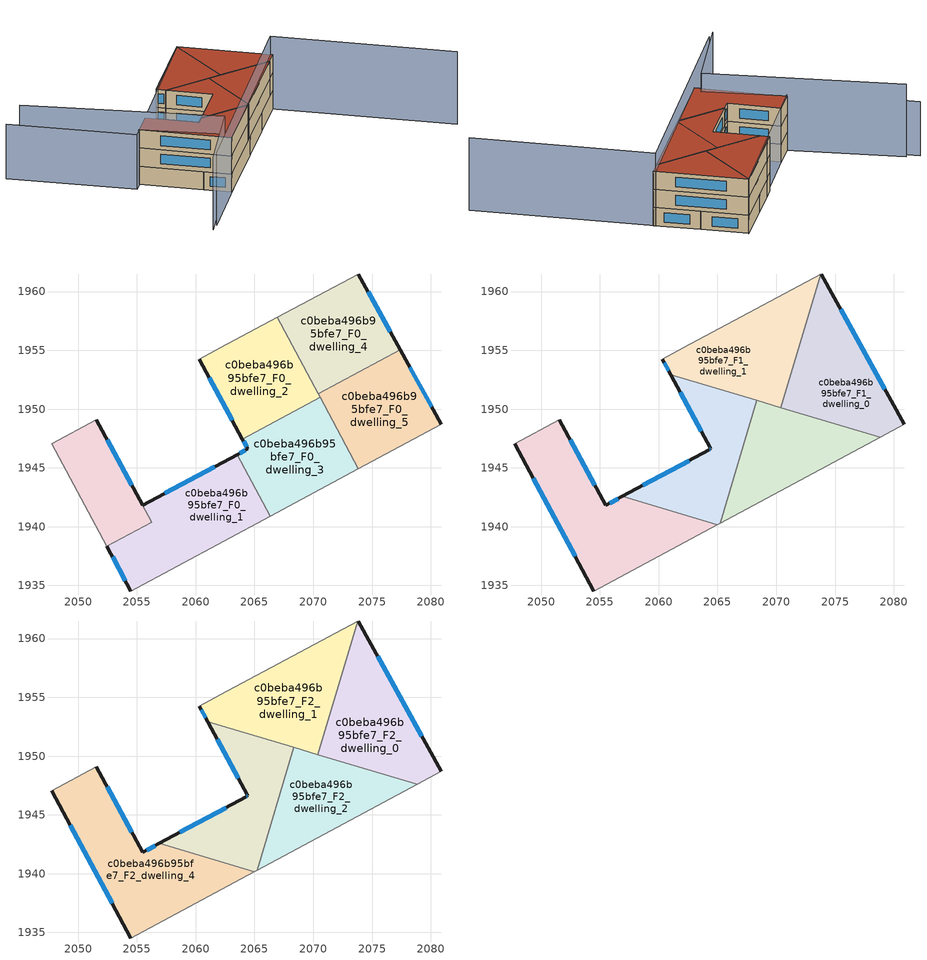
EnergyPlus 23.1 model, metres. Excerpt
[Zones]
c0beba496b95bfe7_F0_dwelling_0
 floor ground (EU_floor_Construction): 2051.55,1949.09 2056.26,1940.37 2052.45,1938.32 2047.74,1947.04 z0
 wall to c0beba496b95bfe7_F0_dwelling_1 (EU_wall_Construction): 2052.45,1938.32 2056.26,1940.37 2051.55,1949.09 z0:3
 wall adiabatic (EU_wall_Construction): 2051.55,1949.09 2047.74,1947.04 2052.45,1938.32 z0:3
c0beba496b95bfe7_F0_dwelling_1
 floor ground (EU_floor_Construction): 2063.52,1946.12 2066.34,1940.88 2054.5,1934.53 2052.45,1938.32 2056.26,1940.37 2051.55,1949.09 2055.48,1941.81 z0
 wall outside (EU_wall_Construction): 2052.45,1938.32 2054.5,1934.53 / 2063.52,1946.12 2055.48,1941.81 2051.55,1949.09 z0:3
 wall to c0beba496b95bfe7_F0_dwelling_3 (EU_wall_Construction): 2066.34,1940.88 2063.52,1946.12 z0:3
 wall adiabatic (EU_wall_Construction): 2054.5,1934.53 2066.34,1940.88 z0:3
 window (EU_Window_Construction): 2052.93,1937.43 2054.02,1935.42 / 2054.56,1943.52 2052.47,1947.38 / 2061.64,1945.11 2057.37,1942.82 z0.7:2.3
c0beba496b95bfe7_F0_dwelling_2
 floor ground (EU_floor_Construction): 2066.93,1957.8 2070.58,1951 2063.98,1947.46 2060.31,1954.25 2062.1,1955.21 z0
 wall outside (EU_wall_Construction): 2060.31,1954.25 2063.98,1947.46 z0:3
 wall to c0beba496b95bfe7_F0_dwelling_3 (EU_wall_Construction): 2063.98,1947.46 2070.58,1951 z0:3
 wall adiabatic (EU_wall_Construction): 2066.93,1957.8 2062.1,1955.21 2060.31,1954.25 z0:3
 wall to c0beba496b95bfe7_F0_dwelling_4 (EU_wall_Construction): 2070.41,1951.32 2066.93,1957.8 z0:3
 wall to c0beba496b95bfe7_F0_dwelling_5 (EU_wall_Construction): 2070.58,1951 2070.41,1951.32 z0:3
 window (EU_Window_Construction): 2061.17,1952.65 2063.12,1949.05 z0.7:2.3
c0beba496b95bfe7_F0_dwelling_3
 floor ground (EU_floor_Construction): 2070.58,1951 2073.85,1944.91 2066.34,1940.88 2063.52,1946.12 2064.43,1946.62 2063.98,1947.46 z0
 wall outside (EU_wall_Construction): 2063.98,1947.46 2064.43,1946.62 2063.52,1946.12 z0:3
 wall adiabatic (EU_wall_Construction): 2066.34,1940.88 2073.85,1944.91 z0:3
 wall to c0beba496b95bfe7_F0_dwelling_5 (EU_wall_Construction): 2073.85,1944.91 2070.58,1951 z0:3
 window (EU_Window_Construction): 2064.22,1946.5 2063.74,1946.24 / 2064.09,1947.26 2064.33,1946.81 z0.7:2.3
 ceiling adiabatic (EU_roof_Construction): 2071.17,1949.9 2070.58,1951 2069.47,1950.41 z3
c0beba496b95bfe7_F0_dwelling_4
 floor ground (EU_floor_Construction): 2073.82,1961.49 2077.39,1955.06 2070.41,1951.32 2066.93,1957.8 z0
 wall outside (EU_wall_Construction): 2077.39,1955.06 2073.82,1961.49 z0:3
 wall adiabatic (EU_wall_Construction): 2073.82,1961.49 2066.93,1957.8 z0:3
 wall to c0beba496b95bfe7_F0_dwelling_5 (EU_wall_Construction): 2070.41,1951.32 2077.39,1955.06 z0:3
 window (EU_Window_Construction): 2076.55,1956.57 2074.66,1959.98 z0.7:2.3
c0beba496b95bfe7_F0_dwelling_5
 floor ground (EU_floor_Construction): 2077.39,1955.06 2080.91,1948.7 2073.85,1944.91 2070.41,1951.32 z0
 wall outside (EU_wall_Construction): 2080.91,1948.7 2077.39,1955.06 z0:3
 wall adiabatic (EU_wall_Construction): 2073.85,1944.91 2080.91,1948.7 z0:3
 window (EU_Window_Construction): 2080.08,1950.19 2078.21,1953.56 z0.7:2.3
c0beba496b95bfe7_F1_dwelling_0
 floor to c0beba496b95bfe7_F0_dwelling_5 (EU_floor_Construction): 2077.39,1955.06 2080.91,1948.7 2078.85,1947.6 2071.17,1949.9 2070.63,1950.9 2070.82,1951.54 z3
 floor adiabatic (EU_floor_Construction): 2070.63,1950.9 2071.17,1949.9 2070.4,1950.13 z3
 floor to c0beba496b95bfe7_F0_dwelling_4 (EU_floor_Construction): 2073.82,1961.49 2077.39,1955.06 2070.82,1951.54 2073.81,1961.48 z3
 wall outside (EU_wall_Construction): 2080.91,1948.7 2073.82,1961.49 z3:6
 wall adiabatic (EU_wall_Construction): 2078.85,1947.6 2080.91,1948.7 / 2073.82,1961.49 2073.81,1961.49 z3:6
 wall to c0beba496b95bfe7_F1_dwelling_1 (EU_wall_Construction): 2073.81,1961.49 2070.4,1950.13 z3:6
 wall to c0beba496b95bfe7_F1_dwelling_2 (EU_wall_Construction): 2070.4,1950.13 2078.85,1947.6 z3:6
 window (EU_Window_Construction): 2079.24,1951.7 2075.49,1958.49 z3.7:5.3
c0beba496b95bfe7_F1_dwelling_1
 floor to c0beba496b95bfe7_F0_dwelling_2 (EU_floor_Construction): 2066.93,1957.8 2070.58,1951 2069.48,1950.41 2061.02,1952.94 2060.31,1954.25 2062.1,1955.21 z3
 floor to c0beba496b95bfe7_F0_dwelling_5 (EU_floor_Construction): 2070.82,1951.54 2070.63,1950.9 2070.58,1951 2070.41,1951.32 z3
 floor adiabatic (EU_floor_Construction): 2070.58,1951 2070.63,1950.9 2070.4,1950.13 2069.48,1950.41 z3
 floor to c0beba496b95bfe7_F0_dwelling_4 (EU_floor_Construction): 2073.81,1961.48 2070.82,1951.54 2070.41,1951.32 2066.93,1957.8 z3
 wall outside (EU_wall_Construction): 2060.31,1954.25 2061.02,1952.94 z3:6
 wall adiabatic (EU_wall_Construction): 2073.81,1961.49 2062.1,1955.21 2060.31,1954.25 z3:6
 wall to c0beba496b95bfe7_F1_dwelling_3 (EU_wall_Construction): 2061.02,1952.94 2068.36,1950.74 z3:6
 wall to c0beba496b95bfe7_F1_dwelling_2 (EU_wall_Construction): 2068.36,1950.74 2070.4,1950.13 z3:6
 window (EU_Window_Construction): 2060.48,1953.94 2060.85,1953.25 z3.7:5.3
c0beba496b95bfe7_F1_dwelling_2
 floor to c0beba496b95bfe7_F0_dwelling_3 (EU_floor_Construction): 2071.17,1949.9 2073.85,1944.91 2066.34,1940.88 2065.74,1941.99 2068.03,1949.63 2069.47,1950.41 z3
 floor to c0beba496b95bfe7_F0_dwelling_5 (EU_floor_Construction): 2078.85,1947.6 2073.85,1944.91 2071.17,1949.9 z3
 floor to c0beba496b95bfe7_F0_dwelling_2 (EU_floor_Construction): 2069.47,1950.41 2068.03,1949.63 2068.36,1950.74 z3
 floor to c0beba496b95bfe7_F0_dwelling_1 (EU_floor_Construction): 2065.74,1941.99 2066.34,1940.88 2065.23,1940.29 z3
 wall to c0beba496b95bfe7_F1_dwelling_3 (EU_wall_Construction): 2068.36,1950.74 2065.23,1940.29 z3:6
 wall adiabatic (EU_wall_Construction): 2065.23,1940.29 2078.85,1947.6 z3:6
c0beba496b95bfe7_F1_dwelling_3
 floor to c0beba496b95bfe7_F0_dwelling_1 (EU_floor_Construction): 2063.52,1946.12 2065.74,1941.99 2065.23,1940.29 2064.99,1940.16 2056.91,1942.58 z3
 floor to c0beba496b95bfe7_F0_dwelling_2 (EU_floor_Construction): 2068.36,1950.74 2068.03,1949.63 2063.98,1947.46 2061.02,1952.94 z3
 floor to c0beba496b95bfe7_F0_dwelling_3 (EU_floor_Construction): 2068.03,1949.63 2065.74,1941.99 2063.52,1946.12 2064.43,1946.62 2063.98,1947.46 z3
 wall outside (EU_wall_Construction): 2061.02,1952.94 2064.43,1946.62 2064.32,1946.55 2056.91,1942.58 z3:6
 wall adiabatic (EU_wall_Construction): 2064.99,1940.16 2065.23,1940.29 z3:6
 wall to c0beba496b95bfe7_F1_dwelling_4 (EU_wall_Construction): 2056.91,1942.58 2064.99,1940.16 z3:6
 window (EU_Window_Construction): 2064.41,1946.6 2064.35,1946.57 / 2061.82,1951.46 2063.63,1948.1 / 2062.58,1945.62 2058.65,1943.51 z3.7:5.3
c0beba496b95bfe7_F1_dwelling_4
 floor to c0beba496b95bfe7_F0_dwelling_1 (EU_floor_Construction): 2064.99,1940.16 2054.5,1934.53 2052.45,1938.32 2056.26,1940.37 2051.55,1949.09 2055.48,1941.81 2056.91,1942.58 z3
 floor to c0beba496b95bfe7_F0_dwelling_0 (EU_floor_Construction): 2051.55,1949.09 2056.26,1940.37 2052.45,1938.32 2047.74,1947.04 z3
 wall outside (EU_wall_Construction): 2047.74,1947.04 2054.5,1934.53 / 2056.91,1942.58 2055.48,1941.81 2051.55,1949.09 z3:6
 wall adiabatic (EU_wall_Construction): 2054.5,1934.53 2064.99,1940.16 / 2051.55,1949.09 2047.74,1947.04 z3:6
 window (EU_Window_Construction): 2049.33,1944.1 2052.91,1937.47 / 2054.56,1943.52 2052.47,1947.38 / 2056.58,1942.4 2055.82,1941.99 z3.7:5.3
c0beba496b95bfe7_F2_dwelling_0
 floor to c0beba496b95bfe7_F1_dwelling_0 (EU_floor_Construction): 2073.82,1961.49 2080.91,1948.7 2078.85,1947.6 2070.4,1950.13 2073.81,1961.49 z6
 wall outside (EU_wall_Construction): 2080.91,1948.7 2073.82,1961.49 z6:9
 wall adiabatic (EU_wall_Construction): 2078.85,1947.6 2080.91,1948.7 / 2073.82,1961.49 2073.81,1961.49 z6:9
 wall to c0beba496b95bfe7_F2_dwelling_1 (EU_wall_Construction): 2073.81,1961.49 2070.4,1950.13 z6:9
 wall to c0beba496b95bfe7_F2_dwelling_2 (EU_wall_Construction): 2070.4,1950.13 2078.85,1947.6 z6:9
 window (EU_Window_Construction): 2079.24,1951.7 2075.49,1958.49 z6.7:8.3
 roof outside (EU_roof_Construction): 2080.91,1948.7 2073.82,1961.49 2073.81,1961.49 2070.4,1950.13 2078.85,1947.6 z9
c0beba496b95bfe7_F2_dwelling_1
 floor to c0beba496b95bfe7_F1_dwelling_1 (EU_floor_Construction): 2073.81,1961.49 2070.4,1950.13 2061.02,1952.94 2060.31,1954.25 2062.1,1955.21 z6
 wall outside (EU_wall_Construction): 2060.31,1954.25 2061.02,1952.94 z6:9
 wall adiabatic (EU_wall_Construction): 2073.81,1961.49 2062.1,1955.21 2060.31,1954.25 z6:9
 wall to c0beba496b95bfe7_F2_dwelling_3 (EU_wall_Construction): 2061.02,1952.94 2068.36,1950.74 z6:9
 wall to c0beba496b95bfe7_F2_dwelling_2 (EU_wall_Construction): 2068.36,1950.74 2070.4,1950.13 z6:9
 window (EU_Window_Construction): 2060.48,1953.94 2060.85,1953.25 z6.7:8.3
 roof outside (EU_roof_Construction): 2070.4,1950.13 2073.81,1961.49 2062.1,1955.21 2060.31,1954.25 2061.02,1952.94 z9
c0beba496b95bfe7_F2_dwelling_2
 floor to c0beba496b95bfe7_F1_dwelling_2 (EU_floor_Construction): 2078.85,1947.6 2065.23,1940.29 2068.36,1950.74 z6
 wall to c0beba496b95bfe7_F2_dwelling_3 (EU_wall_Construction): 2068.36,1950.74 2065.23,1940.29 z6:9
 wall adiabatic (EU_wall_Construction): 2065.23,1940.29 2078.85,1947.6 z6:9
 roof outside (EU_roof_Construction): 2078.85,1947.6 2068.36,1950.74 2065.23,1940.29 z9
c0beba496b95bfe7_F2_dwelling_3
 floor to c0beba496b95bfe7_F1_dwelling_3 (EU_floor_Construction): 2068.36,1950.74 2065.23,1940.29 2064.99,1940.16 2056.91,1942.58 2064.32,1946.55 2064.43,1946.62 2061.02,1952.94 z6
 wall outside (EU_wall_Construction): 2061.02,1952.94 2064.43,1946.62 2064.32,1946.55 2056.91,1942.58 z6:9
 wall adiabatic (EU_wall_Construction): 2064.99,1940.16 2065.23,1940.29 z6:9
 wall to c0beba496b95bfe7_F2_dwelling_4 (EU_wall_Construction): 2056.91,1942.58 2064.99,1940.16 z6:9
 window (EU_Window_Construction): 2064.41,1946.6 2064.35,1946.57 / 2061.82,1951.46 2063.63,1948.1 / 2062.58,1945.62 2058.65,1943.51 z6.7:8.3
 roof outside (EU_roof_Construction): 2065.23,1940.29 2068.36,1950.74 2061.02,1952.94 2064.43,1946.62 2064.32,1946.55 2056.91,1942.58 2064.99,1940.16 z9
c0beba496b95bfe7_F2_dwelling_4
 floor to c0beba496b95bfe7_F1_dwelling_4 (EU_floor_Construction): 2064.99,1940.16 2054.5,1934.53 2047.74,1947.04 2051.55,1949.09 2055.48,1941.81 2056.91,1942.58 z6
 wall outside (EU_wall_Construction): 2047.74,1947.04 2054.5,1934.53 / 2056.91,1942.58 2055.48,1941.81 2051.55,1949.09 z6:9
 wall adiabatic (EU_wall_Construction): 2054.5,1934.53 2064.99,1940.16 / 2051.55,1949.09 2047.74,1947.04 z6:9
 window (EU_Window_Construction): 2049.33,1944.1 2052.91,1937.47 / 2054.56,1943.52 2052.47,1947.38 / 2056.58,1942.4 2055.82,1941.99 z6.7:8.3
 roof outside (EU_roof_Construction): 2064.99,1940.16 2056.91,1942.58 2055.48,1941.81 2051.55,1949.09 2047.74,1947.04 2054.5,1934.53 z9
shading: 2044.12,1928.79 2080.72,1949.04 / 2080.72,1949.04 2094.52,1924.1 / 2037.92,1962.13 2054.81,1936.17 / 2054.81,1936.17 2042.59,1928.22 z0:12; 2073.87,1961.52 2046.15,1946.08 / 2046.15,1946.08 2036.42,1963.55 z0:9
[Building]
EU S2 Campaign: North Axis=0; Terrain=City; Solar Distribution=FullExterior
[Site:Location]
Budapest.Ferenc.Liszt.Intl.AP: Latitude=47.437; Longitude=19.256; Time Zone=1; Elevation=185
[SizingPeriod:WeatherFileDays]
AnnualSizingPeriod: Begin Month=1; Begin Day of Month=1; End Month=12; End Day of Month=31; Day of Week for Start Day=Monday; Use Weather File Daylight Saving Period=No; Use Weather File Rain and Snow Indicators=No
[MATERIAL]
EU_InternalMass_Material: Roughness=MediumRough; Thickness=0.1; Conductivity=1; Density=1800; Specific Heat=900; Thermal Absorptance=0.9; Solar Absorptance=0.7; Visible Absorptance=0.7
[MATERIAL:NOMASS] Roughness=MediumRough; Thermal Absorptance=0.9; Solar Absorptance=0.7; Visible Absorptance=0.7
Name | Thermal Resistance
EU_wall_NoMass | 0.832559
EU_roof_NoMass | 1.39638
EU_floor_NoMass | 0.872794
[WINDOWMATERIAL:SIMPLEGLAZINGSYSTEM]
EU_Window_SimpleGlazing: UFactor=2.79869; Solar Heat Gain Coefficient=0.75; Visible Transmittance=0.75
[CONSTRUCTION]
EU_wall_Construction: EU_wall_NoMass
EU_roof_Construction: EU_roof_NoMass
EU_floor_Construction: EU_floor_NoMass
EU_Window_Construction: EU_Window_SimpleGlazing
EU_InternalMass_Construction: EU_InternalMass_Material
[ZONE] Type=1; Multiplier=1; Ceiling Height=autocalculate; Floor Area=autocalculate; Part of Total Floor Area=Yes
Name | Volume
c0beba496b95bfe7_F0_dwelling_0 | 128.498
c0beba496b95bfe7_F1_dwelling_0; c0beba496b95bfe7_F2_dwelling_0 | 208.425
c0beba496b95bfe7_F0_dwelling_1 | 218.804
c0beba496b95bfe7_F1_dwelling_1; c0beba496b95bfe7_F2_dwelling_1 | 208.41
c0beba496b95bfe7_F0_dwelling_2 | 173.675
c0beba496b95bfe7_F1_dwelling_2; c0beba496b95bfe7_F2_dwelling_2 | 179.253
c0beba496b95bfe7_F0_dwelling_3 | 173.683
c0beba496b95bfe7_F1_dwelling_3; c0beba496b95bfe7_F2_dwelling_3 | 179.264
c0beba496b95bfe7_F0_dwelling_4 | 173.689
c0beba496b95bfe7_F1_dwelling_4; c0beba496b95bfe7_F2_dwelling_4 | 266.729
c0beba496b95bfe7_F0_dwelling_5 | 173.678
[INTERNALMASS] Construction=EU_InternalMass_Construction
Name | Zone or ZoneList | Surface Area
c0beba496b95bfe7_F0_dwelling_0_EU_InternalMass | c0beba496b95bfe7_F0_dwelling_0 | 42.8336
c0beba496b95bfe7_F0_dwelling_1_EU_InternalMass | c0beba496b95bfe7_F0_dwelling_1 | 72.9572
c0beba496b95bfe7_F0_dwelling_2_EU_InternalMass | c0beba496b95bfe7_F0_dwelling_2 | 57.8918
c0beba496b95bfe7_F0_dwelling_3_EU_InternalMass | c0beba496b95bfe7_F0_dwelling_3 | 57.8943
c0beba496b95bfe7_F0_dwelling_4_EU_InternalMass | c0beba496b95bfe7_F0_dwelling_4 | 57.8964
c0beba496b95bfe7_F0_dwelling_5_EU_InternalMass | c0beba496b95bfe7_F0_dwelling_5 | 57.8926
c0beba496b95bfe7_F1_dwelling_0_EU_InternalMass | c0beba496b95bfe7_F1_dwelling_0 | 69.4778
c0beba496b95bfe7_F1_dwelling_1_EU_InternalMass | c0beba496b95bfe7_F1_dwelling_1 | 69.4671
c0beba496b95bfe7_F1_dwelling_2_EU_InternalMass | c0beba496b95bfe7_F1_dwelling_2 | 59.7526
c0beba496b95bfe7_F1_dwelling_3_EU_InternalMass | c0beba496b95bfe7_F1_dwelling_3 | 59.7546
c0beba496b95bfe7_F1_dwelling_4_EU_InternalMass | c0beba496b95bfe7_F1_dwelling_4 | 88.9097
c0beba496b95bfe7_F2_dwelling_0_EU_InternalMass | c0beba496b95bfe7_F2_dwelling_0 | 69.4778
c0beba496b95bfe7_F2_dwelling_1_EU_InternalMass | c0beba496b95bfe7_F2_dwelling_1 | 69.4671
c0beba496b95bfe7_F2_dwelling_2_EU_InternalMass | c0beba496b95bfe7_F2_dwelling_2 | 59.7526
c0beba496b95bfe7_F2_dwelling_3_EU_InternalMass | c0beba496b95bfe7_F2_dwelling_3 | 59.7546
c0beba496b95bfe7_F2_dwelling_4_EU_InternalMass | c0beba496b95bfe7_F2_dwelling_4 | 88.9097
[OTHEREQUIPMENT] Fuel Type=Electricity; Design Level Calculation Method=Watts/Area; Power per Zone Floor Area=1; Fraction Latent=0; Fraction Radiant=0; Fraction Lost=0; Carbon Dioxide Generation Rate=0; EndUse Subcategory=EU_Step8_InternalGains
Name | Zone or ZoneList or Space or SpaceList | Schedule
EU_Step8_InternalGain_c0beba496b95bfe7_F0_dwelling_0_f000 | c0beba496b95bfe7_F0_dwelling_0 | EU_Step8_GainSchedule_c0beba496b95bfe7_F0_dwelling_0_f000
EU_Step8_InternalGain_c0beba496b95bfe7_F0_dwelling_1_f000 | c0beba496b95bfe7_F0_dwelling_1 | EU_Step8_GainSchedule_c0beba496b95bfe7_F0_dwelling_1_f000
EU_Step8_InternalGain_c0beba496b95bfe7_F0_dwelling_2_f000 | c0beba496b95bfe7_F0_dwelling_2 | EU_Step8_GainSchedule_c0beba496b95bfe7_F0_dwelling_2_f000
EU_Step8_InternalGain_c0beba496b95bfe7_F0_dwelling_3_f000 | c0beba496b95bfe7_F0_dwelling_3 | EU_Step8_GainSchedule_c0beba496b95bfe7_F0_dwelling_3_f000
EU_Step8_InternalGain_c0beba496b95bfe7_F0_dwelling_4_f000 | c0beba496b95bfe7_F0_dwelling_4 | EU_Step8_GainSchedule_c0beba496b95bfe7_F0_dwelling_4_f000
EU_Step8_InternalGain_c0beba496b95bfe7_F0_dwelling_5_f000 | c0beba496b95bfe7_F0_dwelling_5 | EU_Step8_GainSchedule_c0beba496b95bfe7_F0_dwelling_5_f000
EU_Step8_InternalGain_c0beba496b95bfe7_F1_dwelling_0_f000 | c0beba496b95bfe7_F1_dwelling_0 | EU_Step8_GainSchedule_c0beba496b95bfe7_F1_dwelling_0_f000
EU_Step8_InternalGain_c0beba496b95bfe7_F1_dwelling_1_f000 | c0beba496b95bfe7_F1_dwelling_1 | EU_Step8_GainSchedule_c0beba496b95bfe7_F1_dwelling_1_f000
EU_Step8_InternalGain_c0beba496b95bfe7_F1_dwelling_2_f000 | c0beba496b95bfe7_F1_dwelling_2 | EU_Step8_GainSchedule_c0beba496b95bfe7_F1_dwelling_2_f000
EU_Step8_InternalGain_c0beba496b95bfe7_F1_dwelling_3_f000 | c0beba496b95bfe7_F1_dwelling_3 | EU_Step8_GainSchedule_c0beba496b95bfe7_F1_dwelling_3_f000
EU_Step8_InternalGain_c0beba496b95bfe7_F1_dwelling_4_f000 | c0beba496b95bfe7_F1_dwelling_4 | EU_Step8_GainSchedule_c0beba496b95bfe7_F1_dwelling_4_f000
EU_Step8_InternalGain_c0beba496b95bfe7_F2_dwelling_0_f000 | c0beba496b95bfe7_F2_dwelling_0 | EU_Step8_GainSchedule_c0beba496b95bfe7_F2_dwelling_0_f000
EU_Step8_InternalGain_c0beba496b95bfe7_F2_dwelling_1_f000 | c0beba496b95bfe7_F2_dwelling_1 | EU_Step8_GainSchedule_c0beba496b95bfe7_F2_dwelling_1_f000
EU_Step8_InternalGain_c0beba496b95bfe7_F2_dwelling_2_f000 | c0beba496b95bfe7_F2_dwelling_2 | EU_Step8_GainSchedule_c0beba496b95bfe7_F2_dwelling_2_f000
EU_Step8_InternalGain_c0beba496b95bfe7_F2_dwelling_3_f000 | c0beba496b95bfe7_F2_dwelling_3 | EU_Step8_GainSchedule_c0beba496b95bfe7_F2_dwelling_3_f000
EU_Step8_InternalGain_c0beba496b95bfe7_F2_dwelling_4_f000 | c0beba496b95bfe7_F2_dwelling_4 | EU_Step8_GainSchedule_c0beba496b95bfe7_F2_dwelling_4_f000
[ZONEVENTILATION:DESIGNFLOWRATE] Schedule=EU_AlwaysOn; Design Flow Rate Calculation Method=AirChanges/Hour; Air Changes per Hour=0.475469; Ventilation Type=Natural; Fan Pressure Rise=0; Fan Total Efficiency=1; Constant Term Coefficient=1; Temperature Term Coefficient=0; Velocity Term Coefficient=0; Velocity Squared Term Coefficient=0; Minimum Indoor Temperature=-100; Maximum Indoor Temperature=100; Delta Temperature=-100; Minimum Outdoor Temperature=-100; Maximum Outdoor Temperature=100; Maximum Wind Speed=40
Name | Zone or ZoneList or Space or SpaceList
EU_ConstantAir_c0beba496b95bfe7_F0_dwelling_0 | c0beba496b95bfe7_F0_dwelling_0
EU_ConstantAir_c0beba496b95bfe7_F0_dwelling_1 | c0beba496b95bfe7_F0_dwelling_1
EU_ConstantAir_c0beba496b95bfe7_F0_dwelling_2 | c0beba496b95bfe7_F0_dwelling_2
EU_ConstantAir_c0beba496b95bfe7_F0_dwelling_3 | c0beba496b95bfe7_F0_dwelling_3
EU_ConstantAir_c0beba496b95bfe7_F0_dwelling_4 | c0beba496b95bfe7_F0_dwelling_4
EU_ConstantAir_c0beba496b95bfe7_F0_dwelling_5 | c0beba496b95bfe7_F0_dwelling_5
EU_ConstantAir_c0beba496b95bfe7_F1_dwelling_0 | c0beba496b95bfe7_F1_dwelling_0
EU_ConstantAir_c0beba496b95bfe7_F1_dwelling_1 | c0beba496b95bfe7_F1_dwelling_1
EU_ConstantAir_c0beba496b95bfe7_F1_dwelling_2 | c0beba496b95bfe7_F1_dwelling_2
EU_ConstantAir_c0beba496b95bfe7_F1_dwelling_3 | c0beba496b95bfe7_F1_dwelling_3
EU_ConstantAir_c0beba496b95bfe7_F1_dwelling_4 | c0beba496b95bfe7_F1_dwelling_4
EU_ConstantAir_c0beba496b95bfe7_F2_dwelling_0 | c0beba496b95bfe7_F2_dwelling_0
EU_ConstantAir_c0beba496b95bfe7_F2_dwelling_1 | c0beba496b95bfe7_F2_dwelling_1
EU_ConstantAir_c0beba496b95bfe7_F2_dwelling_2 | c0beba496b95bfe7_F2_dwelling_2
EU_ConstantAir_c0beba496b95bfe7_F2_dwelling_3 | c0beba496b95bfe7_F2_dwelling_3
EU_ConstantAir_c0beba496b95bfe7_F2_dwelling_4 | c0beba496b95bfe7_F2_dwelling_4
[HVACTEMPLATE:THERMOSTAT] Constant Heating Setpoint=20; Constant Cooling Setpoint=50
EU_HeatOnly_c0beba496b95bfe7_F0_dwelling_0; EU_HeatOnly_c0beba496b95bfe7_F0_dwelling_1; EU_HeatOnly_c0beba496b95bfe7_F0_dwelling_2; EU_HeatOnly_c0beba496b95bfe7_F0_dwelling_3; EU_HeatOnly_c0beba496b95bfe7_F0_dwelling_4; EU_HeatOnly_c0beba496b95bfe7_F0_dwelling_5; EU_HeatOnly_c0beba496b95bfe7_F1_dwelling_0; EU_HeatOnly_c0beba496b95bfe7_F1_dwelling_1; EU_HeatOnly_c0beba496b95bfe7_F1_dwelling_2; EU_HeatOnly_c0beba496b95bfe7_F1_dwelling_3; EU_HeatOnly_c0beba496b95bfe7_F1_dwelling_4; EU_HeatOnly_c0beba496b95bfe7_F2_dwelling_0; EU_HeatOnly_c0beba496b95bfe7_F2_dwelling_1; EU_HeatOnly_c0beba496b95bfe7_F2_dwelling_2; EU_HeatOnly_c0beba496b95bfe7_F2_dwelling_3; EU_HeatOnly_c0beba496b95bfe7_F2_dwelling_4
[HVACTEMPLATE:ZONE:IDEALLOADSAIRSYSTEM] System Availability Schedule=EU_AlwaysOn; Maximum Heating Supply Air Temperature=50; Minimum Cooling Supply Air Temperature=13; Maximum Heating Supply Air Humidity Ratio=0.0156; Minimum Cooling Supply Air Humidity Ratio=0.0077; Heating Limit=NoLimit; Cooling Limit=NoLimit; Heating Availability Schedule=EU_AlwaysOn; Cooling Availability Schedule=EU_CoolingOff; Dehumidification Control Type=ConstantSensibleHeatRatio; Cooling Sensible Heat Ratio=0.7; Dehumidification Setpoint=60; Humidification Control Type=None; Humidification Setpoint=30; Outdoor Air Method=None; Outdoor Air Flow Rate per Person=0.00944; Outdoor Air Flow Rate per Zone Floor Area=0; Outdoor Air Flow Rate per Zone=0; Demand Controlled Ventilation Type=None; Outdoor Air Economizer Type=NoEconomizer; Heat Recovery Type=None; Sensible Heat Recovery Effectiveness=0.7; Latent Heat Recovery Effectiveness=0.65
Name | Template Thermostat
c0beba496b95bfe7_F0_dwelling_0 | EU_HeatOnly_c0beba496b95bfe7_F0_dwelling_0
c0beba496b95bfe7_F0_dwelling_1 | EU_HeatOnly_c0beba496b95bfe7_F0_dwelling_1
c0beba496b95bfe7_F0_dwelling_2 | EU_HeatOnly_c0beba496b95bfe7_F0_dwelling_2
c0beba496b95bfe7_F0_dwelling_3 | EU_HeatOnly_c0beba496b95bfe7_F0_dwelling_3
c0beba496b95bfe7_F0_dwelling_4 | EU_HeatOnly_c0beba496b95bfe7_F0_dwelling_4
c0beba496b95bfe7_F0_dwelling_5 | EU_HeatOnly_c0beba496b95bfe7_F0_dwelling_5
c0beba496b95bfe7_F1_dwelling_0 | EU_HeatOnly_c0beba496b95bfe7_F1_dwelling_0
c0beba496b95bfe7_F1_dwelling_1 | EU_HeatOnly_c0beba496b95bfe7_F1_dwelling_1
c0beba496b95bfe7_F1_dwelling_2 | EU_HeatOnly_c0beba496b95bfe7_F1_dwelling_2
c0beba496b95bfe7_F1_dwelling_3 | EU_HeatOnly_c0beba496b95bfe7_F1_dwelling_3
c0beba496b95bfe7_F1_dwelling_4 | EU_HeatOnly_c0beba496b95bfe7_F1_dwelling_4
c0beba496b95bfe7_F2_dwelling_0 | EU_HeatOnly_c0beba496b95bfe7_F2_dwelling_0
c0beba496b95bfe7_F2_dwelling_1 | EU_HeatOnly_c0beba496b95bfe7_F2_dwelling_1
c0beba496b95bfe7_F2_dwelling_2 | EU_HeatOnly_c0beba496b95bfe7_F2_dwelling_2
c0beba496b95bfe7_F2_dwelling_3 | EU_HeatOnly_c0beba496b95bfe7_F2_dwelling_3
c0beba496b95bfe7_F2_dwelling_4 | EU_HeatOnly_c0beba496b95bfe7_F2_dwelling_4
[SIZING:ZONE] Zone Cooling Design Supply Air Temperature Input Method=SupplyAirTemperature; Zone Cooling Design Supply Air Temperature=13; Zone Heating Design Supply Air Temperature Input Method=SupplyAirTemperature; Zone Heating Design Supply Air Temperature=50; Zone Cooling Design Supply Air Humidity Ratio=0.008; Zone Heating Design Supply Air Humidity Ratio=0.008; Cooling Design Air Flow Method=DesignDay; Cooling Design Air Flow Rate=0; Cooling Minimum Air Flow per Zone Floor Area=0.000762; Cooling Minimum Air Flow=0; Cooling Minimum Air Flow Fraction=0.2; Heating Design Air Flow Method=DesignDay; Heating Design Air Flow Rate=0; Heating Maximum Air Flow per Zone Floor Area=0.002032; Heating Maximum Air Flow=0.141576; Heating Maximum Air Flow Fraction=0.3; Account for Dedicated Outdoor Air System=No; Dedicated Outdoor Air System Control Strategy=NeutralSupplyAir; Dedicated Outdoor Air Low Setpoint Temperature for Design=autosize; Dedicated Outdoor Air High Setpoint Temperature for Design=autosize; Zone Load Sizing Method=Sensible Load Only No Latent Load; Zone Latent Cooling Design Supply Air Humidity Ratio Input Method=HumidityRatioDifference; Zone Cooling Design Supply Air Humidity Ratio Difference=0.005; Zone Latent Heating Design Supply Air Humidity Ratio Input Method=HumidityRatioDifference; Zone Humidification Design Supply Air Humidity Ratio Difference=0.005
c0beba496b95bfe7_F0_dwelling_0; c0beba496b95bfe7_F0_dwelling_1; c0beba496b95bfe7_F0_dwelling_2; c0beba496b95bfe7_F0_dwelling_3; c0beba496b95bfe7_F0_dwelling_4; c0beba496b95bfe7_F0_dwelling_5; c0beba496b95bfe7_F1_dwelling_0; c0beba496b95bfe7_F1_dwelling_1; c0beba496b95bfe7_F1_dwelling_2; c0beba496b95bfe7_F1_dwelling_3; c0beba496b95bfe7_F1_dwelling_4; c0beba496b95bfe7_F2_dwelling_0; c0beba496b95bfe7_F2_dwelling_1; c0beba496b95bfe7_F2_dwelling_2; c0beba496b95bfe7_F2_dwelling_3; c0beba496b95bfe7_F2_dwelling_4
[SCHEDULE:CONSTANT]
Name | Hourly Value
EU_AlwaysOn | 1
EU_CoolingOff | 0
[SCHEDULE:FILE] Column Number=1; Rows to Skip at Top=0; Number of Hours of Data=8760; Column Separator=Comma; Interpolate to Timestep=No; Minutes per Item=60; Adjust Schedule for Daylight Savings=Yes
Name | File
EU_Step8_GainSchedule_c0beba496b95bfe7_F0_dwelling_0_f000 | ../../schedules/c0beba496b95bfe7/c0beba496b95bfe7_F0_dwelling_0_f000_gain.csv
EU_Step8_GainSchedule_c0beba496b95bfe7_F0_dwelling_1_f000 | ../../schedules/c0beba496b95bfe7/c0beba496b95bfe7_F0_dwelling_1_f000_gain.csv
EU_Step8_GainSchedule_c0beba496b95bfe7_F0_dwelling_2_f000 | ../../schedules/c0beba496b95bfe7/c0beba496b95bfe7_F0_dwelling_2_f000_gain.csv
EU_Step8_GainSchedule_c0beba496b95bfe7_F0_dwelling_3_f000 | ../../schedules/c0beba496b95bfe7/c0beba496b95bfe7_F0_dwelling_3_f000_gain.csv
EU_Step8_GainSchedule_c0beba496b95bfe7_F0_dwelling_4_f000 | ../../schedules/c0beba496b95bfe7/c0beba496b95bfe7_F0_dwelling_4_f000_gain.csv
EU_Step8_GainSchedule_c0beba496b95bfe7_F0_dwelling_5_f000 | ../../schedules/c0beba496b95bfe7/c0beba496b95bfe7_F0_dwelling_5_f000_gain.csv
EU_Step8_GainSchedule_c0beba496b95bfe7_F1_dwelling_0_f000 | ../../schedules/c0beba496b95bfe7/c0beba496b95bfe7_F1_dwelling_0_f000_gain.csv
EU_Step8_GainSchedule_c0beba496b95bfe7_F1_dwelling_1_f000 | ../../schedules/c0beba496b95bfe7/c0beba496b95bfe7_F1_dwelling_1_f000_gain.csv
EU_Step8_GainSchedule_c0beba496b95bfe7_F1_dwelling_2_f000 | ../../schedules/c0beba496b95bfe7/c0beba496b95bfe7_F1_dwelling_2_f000_gain.csv
EU_Step8_GainSchedule_c0beba496b95bfe7_F1_dwelling_3_f000 | ../../schedules/c0beba496b95bfe7/c0beba496b95bfe7_F1_dwelling_3_f000_gain.csv
EU_Step8_GainSchedule_c0beba496b95bfe7_F1_dwelling_4_f000 | ../../schedules/c0beba496b95bfe7/c0beba496b95bfe7_F1_dwelling_4_f000_gain.csv
EU_Step8_GainSchedule_c0beba496b95bfe7_F2_dwelling_0_f000 | ../../schedules/c0beba496b95bfe7/c0beba496b95bfe7_F2_dwelling_0_f000_gain.csv
EU_Step8_GainSchedule_c0beba496b95bfe7_F2_dwelling_1_f000 | ../../schedules/c0beba496b95bfe7/c0beba496b95bfe7_F2_dwelling_1_f000_gain.csv
EU_Step8_GainSchedule_c0beba496b95bfe7_F2_dwelling_2_f000 | ../../schedules/c0beba496b95bfe7/c0beba496b95bfe7_F2_dwelling_2_f000_gain.csv
EU_Step8_GainSchedule_c0beba496b95bfe7_F2_dwelling_3_f000 | ../../schedules/c0beba496b95bfe7/c0beba496b95bfe7_F2_dwelling_3_f000_gain.csv
EU_Step8_GainSchedule_c0beba496b95bfe7_F2_dwelling_4_f000 | ../../schedules/c0beba496b95bfe7/c0beba496b95bfe7_F2_dwelling_4_f000_gain.csv
